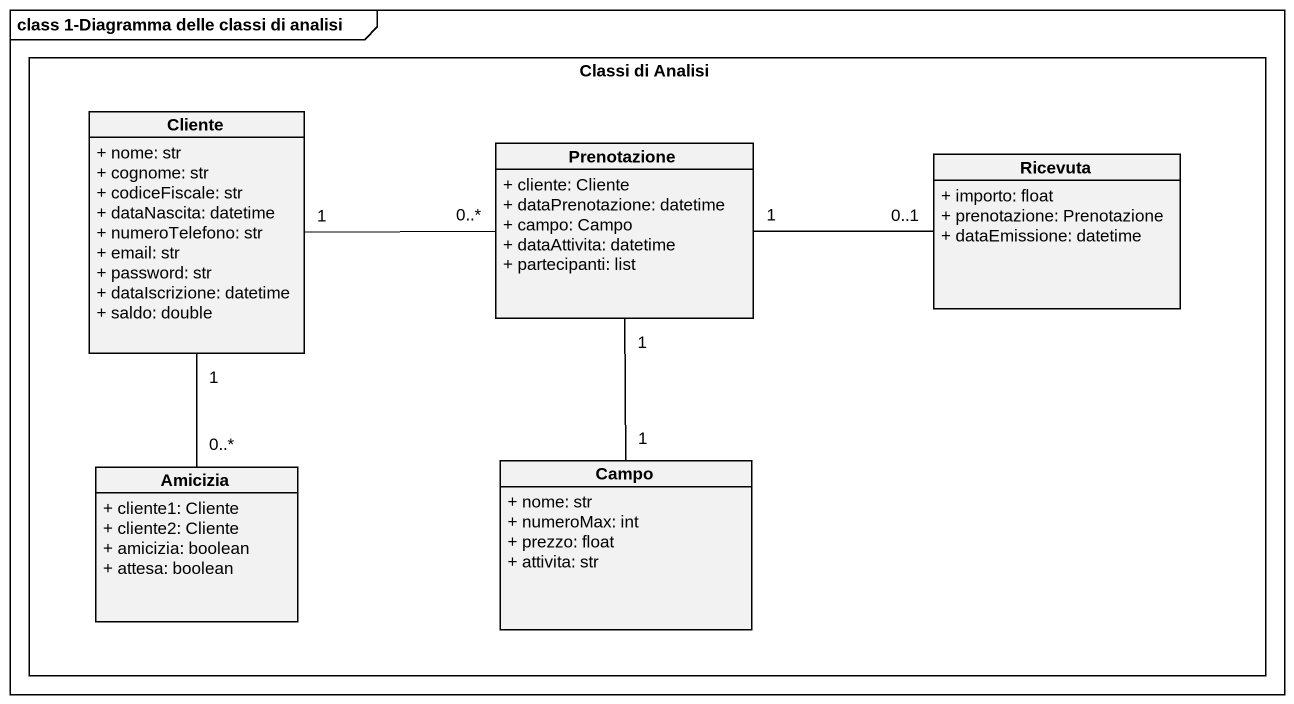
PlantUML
@startuml
mainframe class 1-Diagramma delle classi di analisi
hide circle
hide empty members
skinparam classAttributeIconSize 0
rectangle "Classi di Analisi" as Classi_di_Analisi {
  class Cliente {
    + nome: str
    + cognome: str
    + codiceFiscale: str
    + dataNascita: datetime
    + numeroTelefono: str
    + email: str
    + password: str
    + dataIscrizione: datetime
    + saldo: double
  }
  class Prenotazione {
    + cliente: Cliente
    + dataPrenotazione: datetime
    + campo: Campo
    + dataAttivita: datetime
    + partecipanti: list
  }
  class Ricevuta {
    + importo: float
    + prenotazione: Prenotazione
    + dataEmissione: datetime
  }
  class Amicizia {
    + cliente1: Cliente
    + cliente2: Cliente
    + amicizia: boolean
    + attesa: boolean
  }
  class Campo {
    + nome: str
    + numeroMax: int
    + prezzo: float
    + attivita: str
  }
}
Cliente "1" -right- "0..*" Prenotazione
Cliente "1" -- "0..*" Amicizia
Prenotazione "1" -right- "0..1" Ricevuta
Prenotazione "1" -- "1" Campo
@enduml
